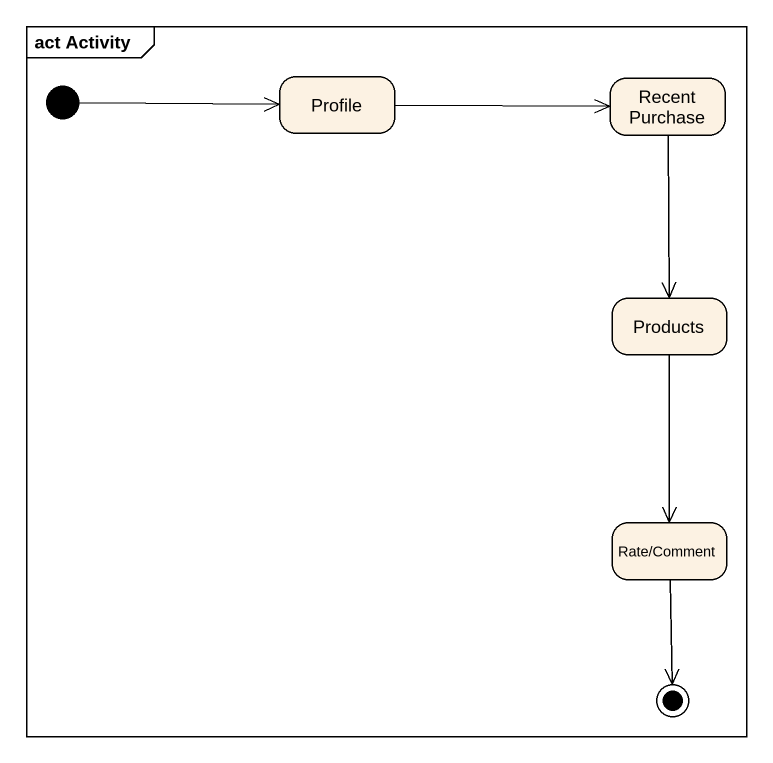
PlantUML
@startuml
mainframe act Activity
hide empty description
state Profile
state "Recent Purchase" as Recent_Purchase
state Products
state "Rate/Comment" as Rate_Comment
[*] -right-> Profile
Profile -right-> Recent_Purchase
Recent_Purchase --> Products
Products --> Rate_Comment
Rate_Comment --> [*]
@enduml
